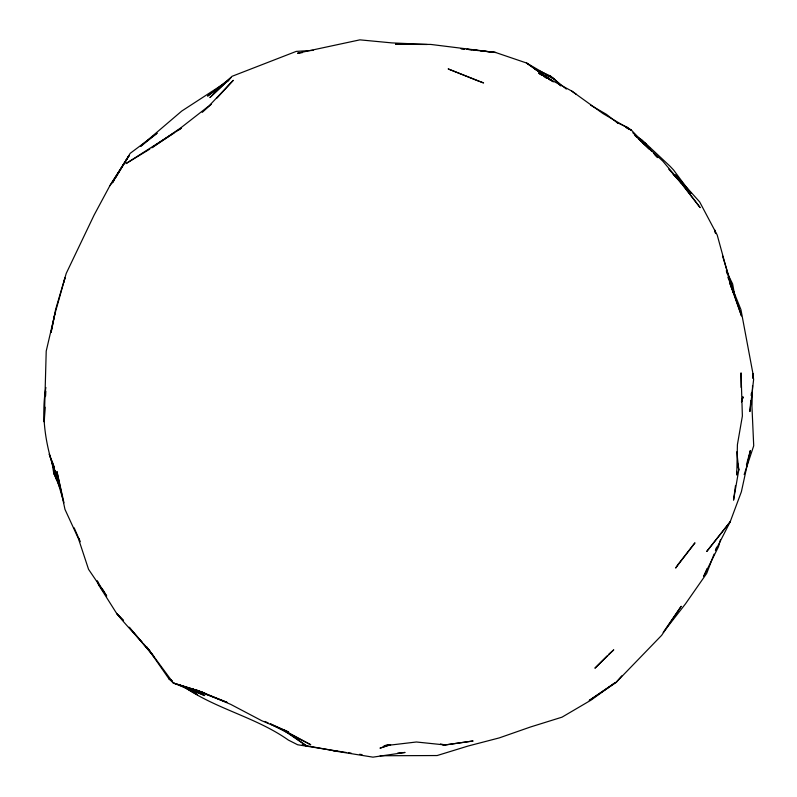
<?xml version="1.0" encoding="UTF-8"?>
<svg xmlns="http://www.w3.org/2000/svg" width="797" height="797" viewBox="0 0 797 797"><rect width="100%" height="100%" fill="white"/><g stroke="black" fill="none" stroke-linecap="round" stroke-linejoin="round"><path stroke-width="1.2" d="M752.557 385.628L751.94 406.201L753.713 445.812L744.169 474.574M752.776 378.356L752.926 373.514L740.941 309.674L727.83 277.107M45.021 407.167L44.273 421.942L46.216 351.088L54.873 313.998L65.005 277.884L63.77 282.397M45.588 396.079L45.837 391.158M750.784 400.502L749.907 411.541L753.613 379.561L752.926 373.514L752.727 375.975M751.173 395.601L751.372 393.14M45.877 387.481C40.288 419.481 46.893 452.208 58.579 482.165M735.501 485.552L733.549 500.147L738.749 470.16L738.271 464.88M51.048 332.359L55.621 309.505L66.241 273.371L94.116 215.051L109.876 185.711L128.965 155.724L115.605 177.641M51.128 332.229L54.873 313.998M746.45 464.8L750.366 450.494L741.379 491.769L730.182 521.816L715.427 550.657L716.603 547.18M720.498 539.649L718.476 546.782L703.631 576.45L707.078 568.59M741.589 401.798L742.973 397.016L741.449 401.738M741.758 401.13L742.973 397.016M714.082 554.114L706.69 573.432L685.48 603.847L663.214 632.439L681.196 606.278L661.659 635.319L615.971 682.551L589.212 700.463L614.955 682.79M114.34 179.733L112.427 182.862L130.18 153.343L157.148 133.169L140.82 146.329M109.876 185.711L128.965 155.724M616.938 681.435L615.971 682.551L621.76 675.886M217.023 98.001L233.272 80.318L209.302 105.622L180.919 127.759L153.452 146.648L173.925 133.099M607.135 655.911L594.911 668.205L613.76 649.834L608.878 654.148M230.313 78.465L209.89 97.553L231.987 76.333L296.235 51.397L313.161 50.37M202.219 112.377L211.335 104.198M140.641 146.14L181.736 111.062L224.694 83.157M231.15 77.548L207.609 96.088L219.305 87.69M614.935 682.87L590.995 700.145L562.005 717.17L530.413 727.013L499.311 737.892L468.138 746.012L437.115 755.546L380.179 755.755M175.978 131.744L181.088 128.357M175.011 132.242L125.996 163.584L149.796 149.089M178.06 130.27L181.108 128.297M226.756 81.842L228.819 80.527M151.868 147.834L153.931 146.568M389.095 744.946L379.98 748.164L390.63 744.767M387.511 744.846L384.024 745.823L416.393 741.997L445.254 744.976L473.099 740.981L442.973 745.215L445.254 744.976L440.492 743.98M302.392 52.622L297.58 53.21L359.895 39.85L391.935 42.899L427.292 44.483L395.551 44.263L430.749 44.433L495.585 52.482L526.468 62.983L553.805 78.803L560.829 85.578M397.663 753.105L405.075 752.458L372.946 757.15L333.026 750.724M464.541 49.016L460.915 48.627L464.651 49.055M466.962 49.275L471.794 49.793M474.215 50.052L495.585 52.482L480.74 50.839M467.132 49.324L478.26 50.56M346.316 752.498L297.66 744.767L288.335 740.054C256.146 717.28 216.176 709.111 183.987 686.775M348.309 752.766L351.148 753.145M359.616 754.281L362.027 754.61M338.117 751.481L302.212 744.936L306.247 745.693L289.61 733.758M199.409 691.069L173.377 683.029L169.064 679.004L146.608 646.666M205.088 693.31L179.295 685.071L200.236 691.647M202.966 692.384L191.32 688.728L227.006 702.326L197.397 690.361L230.642 704.339L261.765 720.717L288.673 732.064L270.761 723.935M148.75 649.575L173.377 683.029L199.041 691.208M480.631 81.912L483.59 82.938L448.153 68.921L479.645 81.573M173.377 683.029L204.709 695.582L193.571 690.401M539.18 70.833L550.159 75.874L553.805 78.803L546.035 74.938M617.675 122.858L626.482 126.932L631.503 130.26L651.826 151.43M171.295 680.04L169.064 679.004L172.222 680.748M264.943 721.434L268.2 722.969M270.372 724.005L310.75 744.747L283.154 729.813M626.073 127.6L631.503 130.26L602.97 113.553L571.678 91.017L538.762 73.274L541.821 75.207M179.574 684.802L197.447 694.665L192.406 691.228M590.637 105.194L606.387 114.32L617.944 123.306M543.863 76.492L546.911 78.425M636.723 136.566L641.924 139.893L669.988 166.194L673.614 170.04L690.989 193.512M640.449 140.262L646.516 144.257L639.563 139.435M283.094 729.922L306.247 745.693M552.152 80.876L535.026 68.931L545.626 76.761M553.267 81.762L526.468 62.983L553.248 81.702M571.678 91.017L576.44 94.415M284.718 730.241L286.671 731.646M548.525 78.893L550.448 80.318M643.239 143.41L650.113 148.601L632.838 132.76M566.328 89.075L550.159 75.874L553.686 79.202M629.202 129.433L626.482 126.932L629.042 129.542M556.336 81.692L560.749 85.847M636.683 137.064L634.92 135.36L662.765 161.094L681.684 183.459L700.145 207.609L678.048 179.076L668.743 169.233M638.437 138.778L648.967 149.049M655.114 155.036L657.744 157.607L653.52 153.193M672.867 173.876L681.684 183.459L674.252 175.44M123.505 620.544L116.601 613.381L99.107 585.656L97.463 581.82M123.286 620.365L116.601 613.381C128.466 628.325 142.444 641.575 154.03 656.758L129.124 627.199L142.085 642.163M143.699 644.036L150.185 651.518M684.613 186.189L675.428 174.882L699.666 201.92L717.21 235.025L730.51 283.612L741.509 315.951L729.723 282.766M58.868 482.743L53.738 473.119L51.755 460.935M58.789 482.872L56.248 478.668L52.413 462.16M102.903 589.66L106.678 596.066L88.547 569.317L78.445 538.682L64.965 509.363L56.926 471.505L63.969 502.807L53.15 466.046L58.609 482.185M98.051 582.218L102.883 590.756L101.309 587.429M58.609 483.022L56.248 478.668L53.529 465.458M58.35 481.856L53.738 473.119L60.373 488.77M79.511 540.177L74.171 527.833M727.302 273.132L732.622 283.951L734.834 296.076M78.863 538.354L80.298 541.701M97.184 581.143L99.107 585.656L97.413 581.003M731.935 287.986L733.469 292.429M54.007 466.643L49.235 454.121L58.649 481.627M729.703 282.925L731.805 288.624M726.296 270.791L727.462 274.228M729.783 281.112L733.389 292.678M731.188 286.233L733.101 292.081M735.452 297.65L722.49 255.827M715.716 233.491L714.64 229.964L715.557 233.531M737.564 462.947L738.749 470.16L736.846 451.75M736.637 471.346L736.767 475.022L737.414 444.656L742.376 416.034L741.041 372.876L741.09 387.422M678.078 564.396L675.637 568.042L694.974 542.827L678.078 564.396M730.182 521.816L706.8 551.385L730.182 521.816"/></g></svg>
